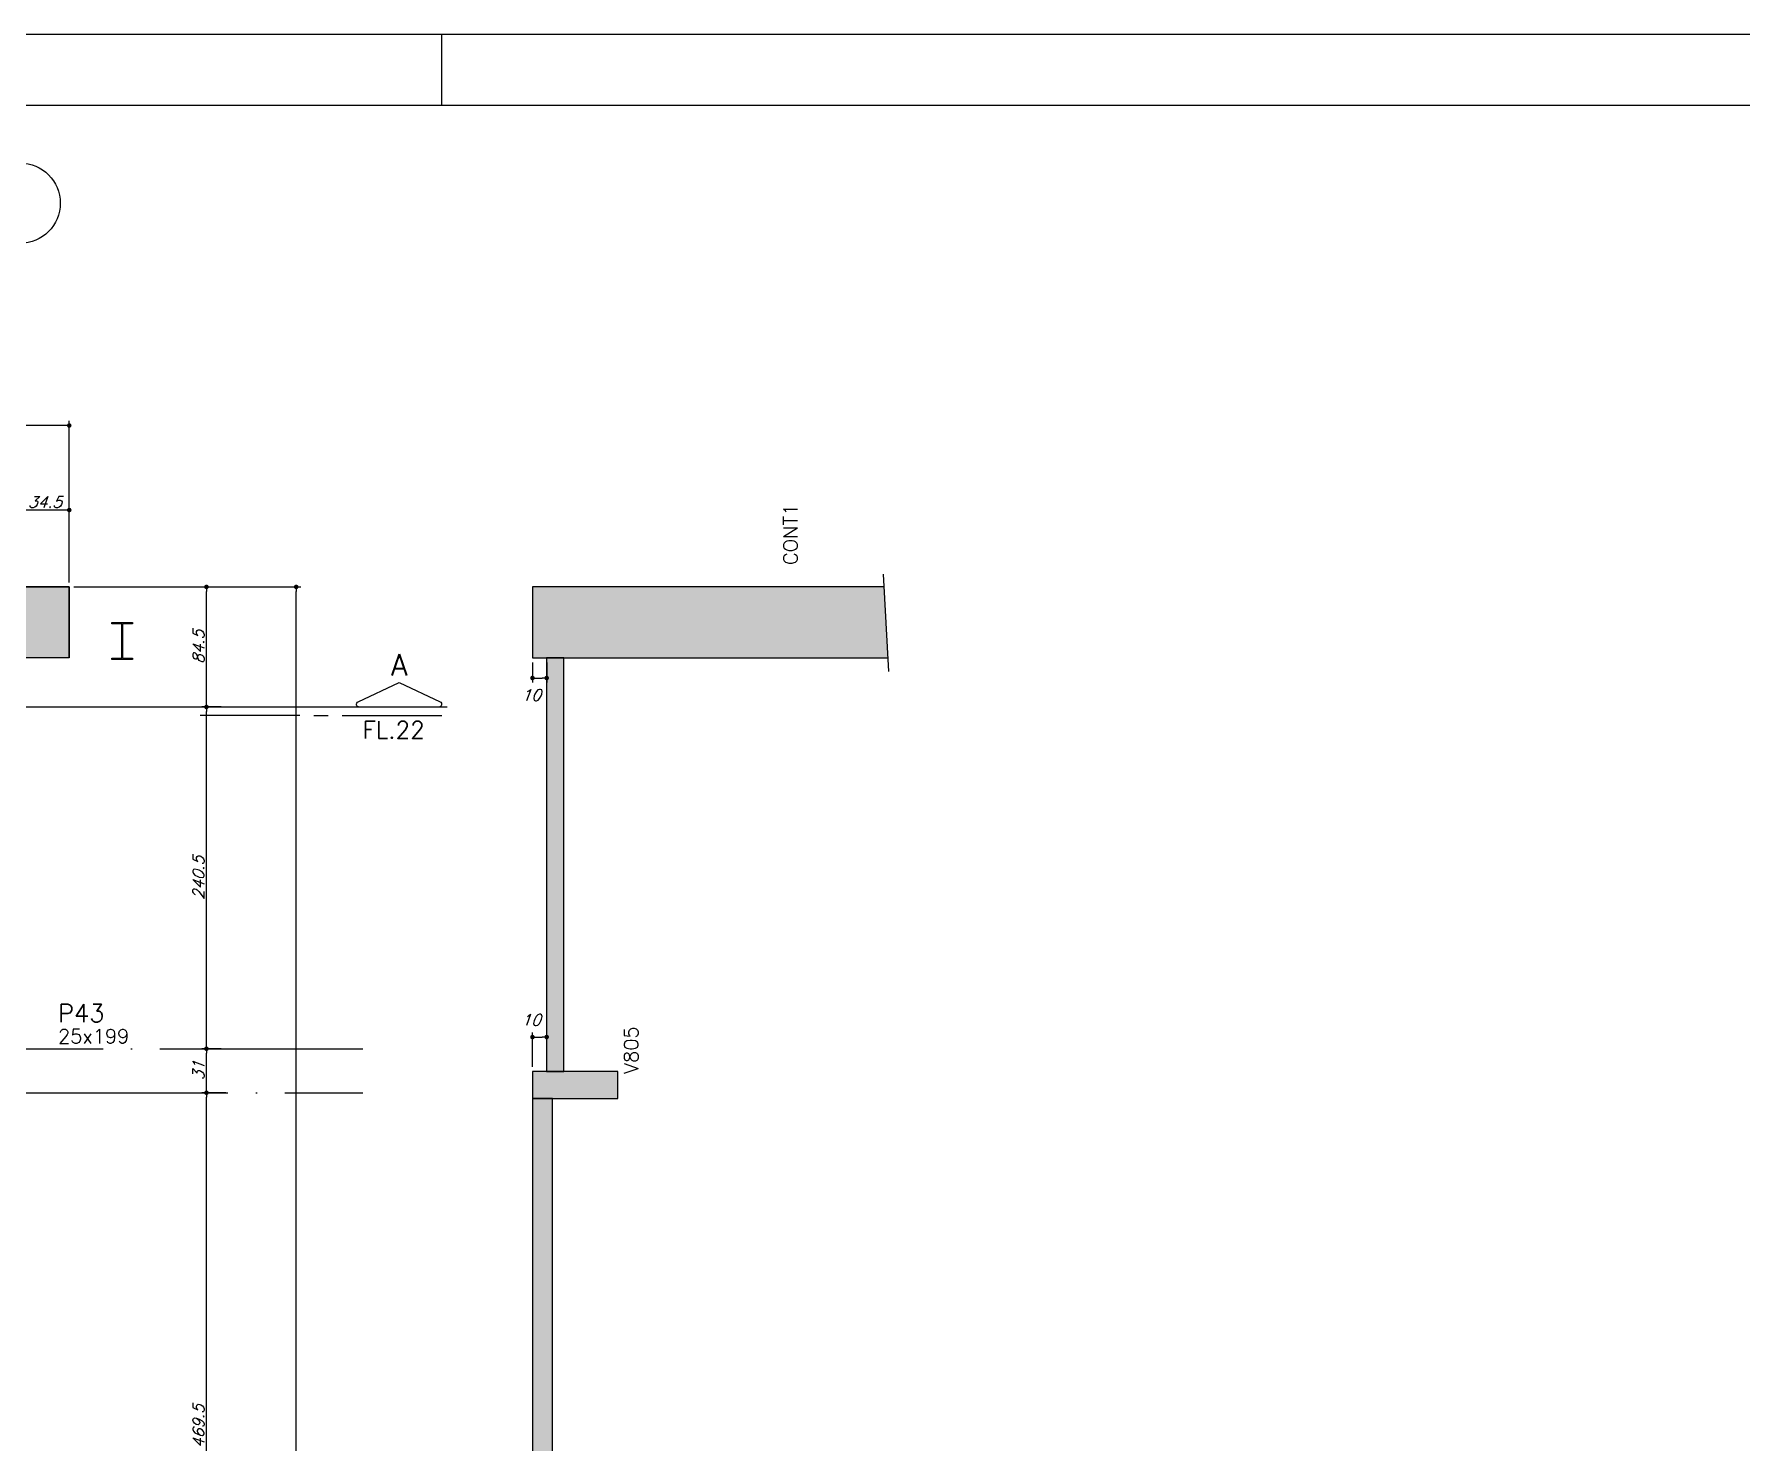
# Model space of a CAD drawing. Extents: x -5173 to 5397, y -2411 to 2089.
# Drawn here: x 3260 to 4462, y 1097 to 2089 of the extents above; entities that cross this region are included whole.
import ezdxf
from ezdxf.enums import TextEntityAlignment as Align

# ---------------------------------------------------------------- set-up
doc = ezdxf.new("R2010")
doc.units = 0
doc.header["$LTSCALE"] = 50
doc.header["$MEASUREMENT"] = 0
doc.linetypes.add('EIXO', pattern=[6.8, 6, -0.4, 0, -0.4])
doc.layers.get('0').update_dxf_attribs({"linetype": 'CONTINUOUS'})
doc.layers.get('DEFPOINTS').update_dxf_attribs({"linetype": 'CONTINUOUS'})
for name, color, linetype in [('F-CORTE', 4, 'CONTINUOUS'), ('F-CORTE-INDICAÇÃO', 4, 'CONTINUOUS'), ('F-COTAS', 106, 'CONTINUOUS'), ('F-EIXO', 12, 'EIXO'), ('F-MARGEM', 1, 'CONTINUOUS'), ('F-PILARES-DIM', 172, 'CONTINUOUS'), ('F-PILARES-NOME', 170, 'CONTINUOUS'), ('F-SOLIDO-CORTE', 71, 'CONTINUOUS'), ('F-SOLIDO-EST', 252, 'CONTINUOUS'), ('F-TEXTO', 6, 'CONTINUOUS'), ('F-TEXTO-YELLOW', 2, 'CONTINUOUS'), ('F-VIGAS', 3, 'CONTINUOUS')]:
    doc.layers.add(name, color=color, linetype=linetype)
doc.styles.add('CP-TEXT-INCL', font='simplex.shx', dxfattribs={"oblique": 20})
doc.styles.add('MCP', font='simplex.shx')
doc.styles.add('ROMANS', font='simplex.shx')
doc.dimstyles.new('CP-COTAS-50', dxfattribs={"dimscale": 0.64, "dimtxt": 12.5, "dimasz": 5, "dimexe": 5, "dimexo": 5, "dimgap": 2.5, "dimtad": 1, "dimdec": 1, "dimdsep": 46, "dimtxsty": 'CP-TEXT-INCL', "dimblk1": 'DOT', "dimblk2": 'DOT', "dimsah": 1, "dimcen": 9, "dimclrd": 256, "dimclre": 256, "dimclrt": 256, "dimadec": 0, "dimazin": 0, "dimtfac": 1, "dimtdec": 1, "dimtmove": 2, "dimatfit": 3, "dimldrblk": 'DOT', "dimfxl": 0, "dimtolj": 1, "dimarcsym": 0})

# ---------------------------------------------------------------- blocks, each defined once
blk = doc.blocks.new('*U192')
at = {"layer": 'F-EIXO'}
blk.add_line((0, 0), (7197, 0), dxfattribs=at)
at = {"layer": 'F-TEXTO', "style": 'ROMANS'}
blk.add_attdef('EIXO', text='', height=17.5, dxfattribs=at).set_placement((-28.2072, 0), align=Align.MIDDLE_CENTER)
blk = doc.blocks.new('*U193')
at = {"layer": 'F-EIXO'}
blk.add_line((0, 0), (7285, 0), dxfattribs=at)
at = {"layer": 'F-TEXTO', "style": 'ROMANS'}
blk.add_attdef('EIXO', text='', height=17.5, dxfattribs=at).set_placement((-28.2072, 0), align=Align.MIDDLE_CENTER)
blk = doc.blocks.new('*U209')
at = {"layer": 'F-EIXO', "color": 2, "linetype": 'Continuous'}
blk.add_circle((0, 28.2), 28.2, dxfattribs=at)
at = {"layer": 'F-TEXTO', "style": 'ROMANS'}
blk.add_attdef('EIXO', text='', height=17.5, rotation=360, dxfattribs=at).set_placement((0, 28.2), align=Align.MIDDLE_CENTER)
blk = doc.blocks.new('*U204')
at = {"layer": 'F-EIXO'}
blk.add_line((0, 0), (7197, 0), dxfattribs=at)
at = {"layer": 'F-TEXTO', "style": 'ROMANS'}
blk.add_attdef('EIXO', text='', height=17.5, dxfattribs=at).set_placement((-28.2072, 0), align=Align.MIDDLE_CENTER)
blk = doc.blocks.new('A0-5L_900')
at = {"layer": 'F-MARGEM', "color": 2}
blk.add_line((174.4, 90), (174.4, 89), dxfattribs=at)
blk.add_lwpolyline([(0, 0), (0, 90), (211.4, 90), (211.4, 0)], close=True, dxfattribs=at)
at = {"layer": 'F-MARGEM', "color": 7}
blk.add_lwpolyline([(2.5, 89), (210.4, 89), (210.4, 1), (2.5, 1)], close=True, dxfattribs=at)
blk = doc.blocks.new('*U221')
at = {"layer": 'F-CORTE-INDICAÇÃO'}
for p, q in [((70, 0), (0, 0)), ((80, 0), (90, 0)), ((100, 0), (170, 0))]:
    blk.add_line(p, q, dxfattribs=at)
blk.add_lwpolyline([(112, 6, -0.802585), (111.2, 9.8), (140, 23.3), (168.8, 9.8, -0.802585), (168, 6)], format="xyb", close=True, dxfattribs=at)
at = {"layer": 'F-CORTE-INDICAÇÃO', "style": 'ROMANS'}
blk.add_attdef('CORTE', text='', height=15, dxfattribs=at).set_placement((140, 35.8), align=Align.MIDDLE_CENTER)
at = {"layer": 'F-CORTE-INDICAÇÃO', "color": 2, "style": 'ROMANS'}
blk.add_attdef('FOLHA', text='', height=12, dxfattribs=at).set_placement((75.6, -10), align=Align.MIDDLE_CENTER)
blk = doc.blocks.new('_DOT')
at = {"color": 0, "linetype": 'ByBlock'}
blk.add_line((-0.5, 0), (-1, 0), dxfattribs=at)
at = {"color": 0, "linetype": 'ByBlock', "const_width": 0.5}
blk.add_lwpolyline([(-0.25, 0, 1), (0.25, 0, 1)], format="xyb", close=True, dxfattribs=at)
blk = doc.blocks.new('*D231')
at = {"layer": 'DEFPOINTS', "color": 0, "linetype": 'Continuous', "transparency": 16777216}
for p in [(3620.6, 1382.7), (3620.6, 1373), (3610.6, 1358.5)]:
    blk.add_point(p, dxfattribs=at)
at = {"layer": 'F-COTAS', "linetype": 'Continuous', "lineweight": -2, "transparency": 16777216}
for p, q in [((3610.6, 1361.7), (3610.6, 1385.9)), ((3613.8, 1382.7), (3617.4, 1382.7)), ((3620.6, 1376.2), (3620.6, 1385.9))]:
    blk.add_line(p, q, dxfattribs=at)
at = {"layer": 'F-COTAS', "linetype": 'Continuous', "lineweight": -2, "transparency": 16777216, "xscale": 3.2, "yscale": 3.2, "zscale": 3.2, "rotation": 180}
blk.add_blockref('_DOT', (3610.6, 1382.7), dxfattribs=at)
at = {"layer": 'F-COTAS', "linetype": 'Continuous', "lineweight": -2, "transparency": 16777216, "xscale": 3.2, "yscale": 3.2, "zscale": 3.2}
blk.add_blockref('_DOT', (3620.6, 1382.7), dxfattribs=at)
at = {"layer": 'F-COTAS', "linetype": 'Continuous', "transparency": 16777216, "insert": (3609.5, 1394.8), "char_height": 8, "attachment_point": 5, "style": 'CP-TEXT-INCL'}
blk.add_mtext('\\A1;10', dxfattribs=at)
blk = doc.blocks.new('*D232')
at = {"layer": 'DEFPOINTS', "color": 0, "linetype": 'Continuous', "transparency": 16777216}
for p in [(3610.6, 1649.5), (3620.6, 1649.5), (3620.6, 1635.4)]:
    blk.add_point(p, dxfattribs=at)
at = {"layer": 'F-COTAS', "linetype": 'Continuous', "lineweight": -2, "transparency": 16777216}
for p, q in [((3610.6, 1646.3), (3610.6, 1632.2)), ((3613.8, 1635.4), (3617.4, 1635.4)), ((3620.6, 1646.3), (3620.6, 1632.2))]:
    blk.add_line(p, q, dxfattribs=at)
at = {"layer": 'F-COTAS', "linetype": 'Continuous', "lineweight": -2, "transparency": 16777216, "xscale": 3.2, "yscale": 3.2, "zscale": 3.2, "rotation": 180}
blk.add_blockref('_DOT', (3610.6, 1635.4), dxfattribs=at)
at = {"layer": 'F-COTAS', "linetype": 'Continuous', "lineweight": -2, "transparency": 16777216, "xscale": 3.2, "yscale": 3.2, "zscale": 3.2}
blk.add_blockref('_DOT', (3620.6, 1635.4), dxfattribs=at)
at = {"layer": 'F-COTAS', "linetype": 'Continuous', "transparency": 16777216, "insert": (3609.6, 1623.4), "char_height": 8, "attachment_point": 5, "style": 'CP-TEXT-INCL'}
blk.add_mtext('\\A1;10', dxfattribs=at)
blk = doc.blocks.new('*D281')
at = {"layer": 'DEFPOINTS', "color": 0, "linetype": 'Continuous', "transparency": 16777216}
for p in [(3284.5, 1699.5), (3444.3, 1699.5), (3259.5, -995.5)]:
    blk.add_point(p, dxfattribs=at)
at = {"layer": 'F-COTAS', "linetype": 'Continuous', "lineweight": -2, "transparency": 16777216}
for p, q in [((3287.7, 1699.5), (3447.5, 1699.5)), ((3444.3, -992.3), (3444.3, 1696.3)), ((3262.7, -995.5), (3447.5, -995.5))]:
    blk.add_line(p, q, dxfattribs=at)
at = {"layer": 'F-COTAS', "linetype": 'Continuous', "lineweight": -2, "transparency": 16777216, "xscale": 3.2, "yscale": 3.2, "zscale": 3.2}
for p, rotation in [((3444.3, 1699.5), 90), ((3444.3, -995.5), 270)]:
    blk.add_blockref('_DOT', p, dxfattribs=dict(at, rotation=rotation))
at = {"layer": 'F-COTAS', "linetype": 'Continuous', "transparency": 16777216, "insert": (3438.7, 352), "char_height": 8, "attachment_point": 5, "rotation": 90, "style": 'CP-TEXT-INCL'}
blk.add_mtext('\\A1;2695', dxfattribs=at)
blk = doc.blocks.new('*D290')
at = {"layer": 'DEFPOINTS', "color": 0, "linetype": 'Continuous', "transparency": 16777216}
for p in [(3381.1, 1343.5), (3397.9, 1343.5), (3397.9, 874)]:
    blk.add_point(p, dxfattribs=at)
at = {"layer": 'F-COTAS', "linetype": 'Continuous', "lineweight": -2, "transparency": 16777216}
for p, q in [((3394.7, 1343.5), (3377.9, 1343.5)), ((3381.1, 877.2), (3381.1, 1340.3)), ((3394.7, 874), (3377.9, 874))]:
    blk.add_line(p, q, dxfattribs=at)
at = {"layer": 'F-COTAS', "linetype": 'Continuous', "lineweight": -2, "transparency": 16777216, "xscale": 3.2, "yscale": 3.2, "zscale": 3.2}
for p, rotation in [((3381.1, 1343.5), 90), ((3381.1, 874), 270)]:
    blk.add_blockref('_DOT', p, dxfattribs=dict(at, rotation=rotation))
at = {"layer": 'F-COTAS', "linetype": 'Continuous', "transparency": 16777216, "insert": (3375.5, 1108.7), "char_height": 8, "attachment_point": 5, "rotation": 90, "style": 'CP-TEXT-INCL'}
blk.add_mtext('\\A1;469.5', dxfattribs=at)
blk = doc.blocks.new('*D291')
at = {"layer": 'DEFPOINTS', "color": 0, "linetype": 'Continuous', "transparency": 16777216}
for p in [(3381.1, 1374.5), (3394.6, 1374.5), (3397.9, 1343.5)]:
    blk.add_point(p, dxfattribs=at)
at = {"layer": 'F-COTAS', "linetype": 'Continuous', "lineweight": -2, "transparency": 16777216}
for p, q in [((3391.4, 1374.5), (3377.9, 1374.5)), ((3381.1, 1346.7), (3381.1, 1371.3)), ((3394.7, 1343.5), (3377.9, 1343.5))]:
    blk.add_line(p, q, dxfattribs=at)
at = {"layer": 'F-COTAS', "linetype": 'Continuous', "lineweight": -2, "transparency": 16777216, "xscale": 3.2, "yscale": 3.2, "zscale": 3.2}
for p, rotation in [((3381.1, 1374.5), 90), ((3381.1, 1343.5), 270)]:
    blk.add_blockref('_DOT', p, dxfattribs=dict(at, rotation=rotation))
at = {"layer": 'F-COTAS', "linetype": 'Continuous', "transparency": 16777216, "insert": (3375.5, 1359), "char_height": 8, "attachment_point": 5, "rotation": 90, "style": 'CP-TEXT-INCL'}
blk.add_mtext('\\A1;31', dxfattribs=at)
blk = doc.blocks.new('*D292')
at = {"layer": 'DEFPOINTS', "color": 0, "linetype": 'Continuous', "transparency": 16777216}
for p in [(3381.1, 1615), (3394.6, 1615), (3394.6, 1374.5)]:
    blk.add_point(p, dxfattribs=at)
at = {"layer": 'F-COTAS', "linetype": 'Continuous', "lineweight": -2, "transparency": 16777216}
for p, q in [((3391.4, 1615), (3377.9, 1615)), ((3381.1, 1377.7), (3381.1, 1611.8)), ((3391.4, 1374.5), (3377.9, 1374.5))]:
    blk.add_line(p, q, dxfattribs=at)
at = {"layer": 'F-COTAS', "linetype": 'Continuous', "lineweight": -2, "transparency": 16777216, "xscale": 3.2, "yscale": 3.2, "zscale": 3.2}
for p, rotation in [((3381.1, 1615), 90), ((3381.1, 1374.5), 270)]:
    blk.add_blockref('_DOT', p, dxfattribs=dict(at, rotation=rotation))
at = {"layer": 'F-COTAS', "linetype": 'Continuous', "transparency": 16777216, "insert": (3375.5, 1494.7), "char_height": 8, "attachment_point": 5, "rotation": 90, "style": 'CP-TEXT-INCL'}
blk.add_mtext('\\A1;240.5', dxfattribs=at)
blk = doc.blocks.new('*D293')
at = {"layer": 'DEFPOINTS', "color": 0, "linetype": 'Continuous', "transparency": 16777216}
for p in [(3284.5, 1699.5), (3381.1, 1699.5), (3394.6, 1615)]:
    blk.add_point(p, dxfattribs=at)
at = {"layer": 'F-COTAS', "linetype": 'Continuous', "lineweight": -2, "transparency": 16777216}
for p, q in [((3287.7, 1699.5), (3384.3, 1699.5)), ((3381.1, 1618.2), (3381.1, 1696.3)), ((3391.4, 1615), (3377.9, 1615))]:
    blk.add_line(p, q, dxfattribs=at)
at = {"layer": 'F-COTAS', "linetype": 'Continuous', "lineweight": -2, "transparency": 16777216, "xscale": 3.2, "yscale": 3.2, "zscale": 3.2}
for p, rotation in [((3381.1, 1699.5), 90), ((3381.1, 1615), 270)]:
    blk.add_blockref('_DOT', p, dxfattribs=dict(at, rotation=rotation))
at = {"layer": 'F-COTAS', "linetype": 'Continuous', "transparency": 16777216, "insert": (3375.5, 1657.2), "char_height": 8, "attachment_point": 5, "rotation": 90, "style": 'CP-TEXT-INCL'}
blk.add_mtext('\\A1;84.5', dxfattribs=at)
blk = doc.blocks.new('*D294')
at = {"layer": 'DEFPOINTS', "color": 0, "linetype": 'Continuous', "transparency": 16777216}
for p in [(-3300, 1813.1), (-3300, 1709.1), (3284.5, 1699.5)]:
    blk.add_point(p, dxfattribs=at)
at = {"layer": 'F-COTAS', "linetype": 'Continuous', "lineweight": -2, "transparency": 16777216}
for p, q in [((-3300, 1712.3), (-3300, 1816.3)), ((3284.5, 1702.7), (3284.5, 1816.3)), ((3281.3, 1813.1), (-3296.8, 1813.1))]:
    blk.add_line(p, q, dxfattribs=at)
at = {"layer": 'F-COTAS', "linetype": 'Continuous', "lineweight": -2, "transparency": 16777216, "xscale": 3.2, "yscale": 3.2, "zscale": 3.2, "rotation": 180}
blk.add_blockref('_DOT', (-3300, 1813.1), dxfattribs=at)
at = {"layer": 'F-COTAS', "linetype": 'Continuous', "lineweight": -2, "transparency": 16777216, "xscale": 3.2, "yscale": 3.2, "zscale": 3.2}
blk.add_blockref('_DOT', (3284.5, 1813.1), dxfattribs=at)
at = {"layer": 'F-COTAS', "linetype": 'Continuous', "transparency": 16777216, "insert": (-7.7, 1818.7), "char_height": 8, "attachment_point": 5, "style": 'CP-TEXT-INCL'}
blk.add_mtext('\\A1;6584.5', dxfattribs=at)
blk = doc.blocks.new('*D295')
at = {"layer": 'DEFPOINTS', "color": 0, "linetype": 'Continuous', "transparency": 16777216}
for p in [(3250, 1753.6), (3250, 1746.9), (3284.5, 1699.5)]:
    blk.add_point(p, dxfattribs=at)
at = {"layer": 'F-COTAS', "linetype": 'Continuous', "lineweight": -2, "transparency": 16777216}
for p, q in [((3250, 1750.1), (3250, 1756.8)), ((3284.5, 1702.7), (3284.5, 1756.8)), ((3281.3, 1753.6), (3253.2, 1753.6))]:
    blk.add_line(p, q, dxfattribs=at)
at = {"layer": 'F-COTAS', "linetype": 'Continuous', "lineweight": -2, "transparency": 16777216, "xscale": 3.2, "yscale": 3.2, "zscale": 3.2, "rotation": 180}
blk.add_blockref('_DOT', (3250, 1753.6), dxfattribs=at)
at = {"layer": 'F-COTAS', "linetype": 'Continuous', "lineweight": -2, "transparency": 16777216, "xscale": 3.2, "yscale": 3.2, "zscale": 3.2}
blk.add_blockref('_DOT', (3284.5, 1753.6), dxfattribs=at)
at = {"layer": 'F-COTAS', "linetype": 'Continuous', "transparency": 16777216, "insert": (3267.3, 1759.2), "char_height": 8, "attachment_point": 5, "style": 'CP-TEXT-INCL'}
blk.add_mtext('\\A1;34.5', dxfattribs=at)
blk = doc.blocks.new('A$C29D657AE')
at = {"layer": 'F-SOLIDO-EST'}
h = blk.add_hatch(color=256, dxfattribs=at)
h.dxf.hatch_style = 1
h.paths.add_polyline_path([(3284.5, 6699.5), (2945, 6699.5), (2945, 6682.5), (2928, 6681), (2928, 6668), (2945, 6666.5), (2945, 6649.5), (3251.5, 6649.5), (3253, 6649.5), (3266, 6649.5), (3267.5, 6649.5), (3284.5, 6649.5)])
at = {"color": 1}
for p, q in [((3314.5, 6673.5), (3314.5, 6674.4)), ((3314.5, 6674.4), (3329.1, 6674.4)), ((3314.5, 6674.4), (3329.1, 6674.4)), ((3314.5, 6673.5), (3314.5, 6674.4)), ((3321.5, 6673.5), (3314.5, 6673.5)), ((3321.5, 6673.5), (3314.5, 6673.5)), ((3321.5, 6649.4), (3321.5, 6673.5)), ((3321.5, 6649.4), (3321.5, 6673.5)), ((3329.1, 6673.5), (3322.1, 6673.5)), ((3322.1, 6673.5), (3322.1, 6649.4)), ((3322.1, 6673.5), (3322.1, 6649.4)), ((3329.1, 6673.5), (3322.1, 6673.5)), ((3329.1, 6674.4), (3329.1, 6673.5)), ((3329.1, 6674.4), (3329.1, 6673.5)), ((3314.5, 6648.5), (3314.5, 6649.4)), ((3314.5, 6649.4), (3321.5, 6649.4)), ((3314.5, 6649.4), (3321.5, 6649.4)), ((3314.5, 6648.5), (3314.5, 6649.4)), ((3329.1, 6648.5), (3314.5, 6648.5)), ((3329.1, 6648.5), (3314.5, 6648.5)), ((3322.1, 6649.4), (3329.1, 6649.4)), ((3322.1, 6649.4), (3329.1, 6649.4)), ((3329.1, 6649.4), (3329.1, 6648.5)), ((3329.1, 6649.4), (3329.1, 6648.5))]:
    blk.add_line(p, q, dxfattribs=at)
at = {"layer": 'F-VIGAS'}
for p, q in [((3284.5, 6699.5), (2945, 6699.5)), ((2945, 6699.5), (3284.5, 6699.5)), ((3284.5, 6649.5), (3284.5, 6699.5)), ((3284.5, 6699.5), (3284.5, 6649.5)), ((3284.5, 6649.5), (2945, 6649.5))]:
    blk.add_line(p, q, dxfattribs=at)

msp = doc.modelspace()

# ---------------------------------------------------------------- hatches: boundary and pattern name
at = {"layer": 'F-SOLIDO-CORTE', "linetype": 'Continuous'}
msp.add_hatch(color=256, dxfattribs=at).paths.add_polyline_path([(3858.152, 1699.5), (3760.824, 1699.5), (3610.593, 1699.5), (3610.593, 1654.557), (3610.593, 1649.5), (3620.593, 1649.5), (3626.484, 1649.5), (3630.53, 1649.5), (3632.593, 1649.5), (3663.207, 1649.5), (3766.362, 1649.5), (3860.378, 1649.5)])
for points in [[(3620.593, 1504.924), (3620.593, 1502.617), (3620.593, 1358.5), (3622.574, 1358.5), (3626.65, 1358.5), (3632.593, 1358.5), (3632.593, 1502.617), (3632.593, 1504.924), (3632.593, 1553.757), (3632.593, 1649.5), (3630.53, 1649.5), (3626.484, 1649.5), (3620.593, 1649.5), (3620.593, 1601.459)], [(3610.593, 1345.954), (3610.593, 1339.5), (3620.498, 1339.5), (3640.878, 1339.5), (3670.593, 1339.5), (3670.593, 1342.637), (3670.593, 1349.09), (3670.593, 1358.5), (3660.688, 1358.5), (3640.308, 1358.5), (3610.593, 1358.5), (3610.593, 1349.09)], [(3610.593, 1051.078), (3610.593, 996.269), (3610.593, 883.5), (3612.904, 883.5), (3617.659, 883.5), (3624.593, 883.5), (3624.593, 938.309), (3624.593, 1051.078), (3624.593, 1071.549), (3624.593, 1113.668), (3624.593, 1339.5), (3622.282, 1339.5), (3617.526, 1339.5), (3610.593, 1339.5), (3610.593, 1113.668), (3610.593, 1093.197)]]:
    msp.add_hatch(color=256, dxfattribs=at).paths.add_polyline_path(points, flags=16)

# ---------------------------------------------------------------- linework, layer by layer
at = {"layer": 'F-CORTE', "color": 1, "linetype": 'Continuous'}
msp.add_lwpolyline([(3861.453, 1640.036), (3857.65, 1708.541)], dxfattribs=at)
at = {"layer": 'F-CORTE', "linetype": 'Continuous'}
for points in [[(3858.152, 1699.5), (3760.824, 1699.5), (3610.593, 1699.5), (3610.593, 1654.557), (3610.593, 1649.5), (3620.593, 1649.5), (3620.593, 1504.924), (3620.593, 1358.5), (3610.593, 1358.5), (3610.593, 1345.954), (3610.593, 1339.5), (3610.593, 1051.078), (3610.593, 883.5), (3610.593, 870.954), (3610.593, 864.5), (3610.593, 803.252), (3610.593, 677.236), (3610.593, 493.5), (3610.593, 480.954), (3610.593, 474.5), (3610.593, -5)], [(3624.593, 1071.549), (3624.593, 1113.668), (3624.593, 1339.5), (3640.878, 1339.5), (3670.593, 1339.5), (3670.593, 1342.637), (3670.593, 1349.09), (3670.593, 1358.5), (3660.688, 1358.5), (3640.308, 1358.5), (3632.593, 1358.5), (3632.593, 1502.617), (3632.593, 1504.924), (3632.593, 1553.757), (3632.593, 1649.5), (3663.207, 1649.5), (3766.362, 1649.5), (3860.378, 1649.5)]]:
    msp.add_lwpolyline(points, dxfattribs=at)
at = {"layer": 'F-EIXO'}
msp.add_line((-3621.135, 1615), (3550.572, 1615), dxfattribs=at)
at = {"layer": 'F-SOLIDO-CORTE', "linetype": 'Continuous'}
for points in [[(3858.152, 1699.5), (3760.824, 1699.5), (3610.593, 1699.5), (3610.593, 1657.136), (3610.593, 1654.557)], [(3610.593, 1654.557), (3610.593, 1649.5), (3663.207, 1649.5), (3766.362, 1649.5), (3860.378, 1649.5)], [(3620.593, 1504.924), (3620.593, 1502.617), (3620.593, 1358.5), (3622.574, 1358.5), (3626.65, 1358.5), (3632.593, 1358.5), (3632.593, 1502.617), (3632.593, 1504.924), (3632.593, 1553.758), (3632.593, 1649.5), (3630.53, 1649.5), (3626.484, 1649.5), (3620.593, 1649.5), (3620.593, 1601.459), (3620.593, 1504.924)], [(3610.593, 1345.954), (3610.593, 1339.5), (3620.498, 1339.5), (3640.878, 1339.5), (3670.593, 1339.5), (3670.593, 1342.637), (3670.593, 1349.09), (3670.593, 1358.5), (3660.688, 1358.5), (3640.308, 1358.5), (3610.593, 1358.5), (3610.593, 1349.09), (3610.593, 1345.954)], [(3610.593, 1051.078), (3610.593, 996.269), (3610.593, 883.5), (3612.904, 883.5), (3617.659, 883.5), (3624.593, 883.5), (3624.593, 938.309), (3624.593, 1051.078), (3624.593, 1071.549), (3624.593, 1113.668), (3624.593, 1339.5), (3622.282, 1339.5), (3617.526, 1339.5), (3610.593, 1339.5), (3610.593, 1113.668), (3610.593, 1093.197), (3610.593, 1051.078)]]:
    msp.add_lwpolyline(points, dxfattribs=at)

# ---------------------------------------------------------------- block references
at = {"layer": 'F-CORTE-INDICAÇÃO', "linetype": 'Continuous'}
ref = msp.add_blockref('*U221', (3376.726, 1608.917), dxfattribs=at)
ref.add_attrib('FOLHA', 'FL.22', dxfattribs={"color": 2, "height": 12, "style": 'ROMANS'}).set_placement((3512.931, 1598.917), align=Align.MIDDLE_CENTER)
ref.add_attrib('CORTE', 'A', dxfattribs={"height": 15, "style": 'ROMANS'}).set_placement((3516.726, 1644.681), align=Align.MIDDLE_CENTER)
at = {"layer": 'F-EIXO', "linetype": 'Continuous'}
for name, p in [('*U209', (3250, 1941.357)), ('*U204', (-3705.761, 1615)), ('*U193', (-3793.715, 1374.5)), ('*U192', (-3705.761, 1343.5))]:
    msp.add_blockref(name, p, dxfattribs=at)
at = {"layer": 'F-MARGEM', "linetype": 'Continuous', "xscale": 50, "yscale": 50, "zscale": 50}
msp.add_blockref('A0-5L_900', (-5173.424, -2411.477), dxfattribs=at)
at = {"layer": 'F-VIGAS', "linetype": 'Continuous'}
msp.add_blockref('A$C29D657AE', (0, -5000), dxfattribs=at)

# ---------------------------------------------------------------- texts
at = {"layer": 'F-PILARES-DIM', "linetype": 'Continuous', "style": 'MCP'}
msp.add_text('25x199', height=10, dxfattribs=at).set_placement((3276.605, 1378.281))
at = {"layer": 'F-PILARES-NOME', "linetype": 'Continuous', "style": 'MCP'}
msp.add_text('P43', height=12.5, dxfattribs=at).set_placement((3276.605, 1393.281))
at = {"layer": 'F-TEXTO-YELLOW', "linetype": 'Continuous', "style": 'MCP'}
for s, p in [('CONT1', (3797.239, 1714.878)), ('V805', (3685.078, 1356.787))]:
    msp.add_text(s, height=10, rotation=90, dxfattribs=at).set_placement(p)

# ---------------------------------------------------------------- dimensions: what is measured, and where the dimension line sits
at = {"layer": 'F-COTAS', "linetype": 'Continuous'}
for base, p2, picture, middle in [((-3300, 1813.094), (-3300, 1709.069), '*D294', (-7.75, 1818.694)), ((3250, 1753.604), (3250, 1746.92), '*D295', (3267.25, 1759.204))]:
    dim = msp.add_linear_dim(base=base, p1=(3284.5, 1699.5), p2=p2, dimstyle='CP-COTAS-50', dxfattribs=at)
    dim.commit()
    dim.dimension.update_dxf_attribs({"geometry": picture, "text_midpoint": middle})
for base, p1, p2, picture, middle in [((3444.329, 1699.5), (3259.5, -995.5), (3284.5, 1699.5), '*D281', (3438.729, 352)), ((3381.134, 1699.5), (3394.574, 1615), (3284.5, 1699.5), '*D293', (3375.534, 1657.25)), ((3381.134, 1615), (3394.574, 1374.5), (3394.574, 1615), '*D292', (3375.534, 1494.75)), ((3381.134, 1374.5), (3397.925, 1343.5), (3394.574, 1374.5), '*D291', (3375.534, 1359)), ((3381.134, 1343.5), (3397.925, 874), (3397.925, 1343.5), '*D290', (3375.534, 1108.75))]:
    dim = msp.add_linear_dim(base=base, p1=p1, p2=p2, angle=90, dimstyle='CP-COTAS-50', dxfattribs=at)
    dim.commit()
    dim.dimension.update_dxf_attribs({"geometry": picture, "text_midpoint": middle})
for base, p1, p2, picture, middle in [((3620.593, 1635.426), (3610.593, 1649.5), (3620.593, 1649.5), '*D232', (3609.608, 1623.427)), ((3620.593, 1382.738), (3610.593, 1358.5), (3620.593, 1373.001), '*D231', (3609.45, 1394.796))]:
    dim = msp.add_linear_dim(base=base, p1=p1, p2=p2, dimstyle='CP-COTAS-50', dxfattribs=at)
    dim.commit()
    dim.dimension.update_dxf_attribs({"geometry": picture, "text_midpoint": middle, "dimtype": 160})

doc.saveas('drawing.dxf')
